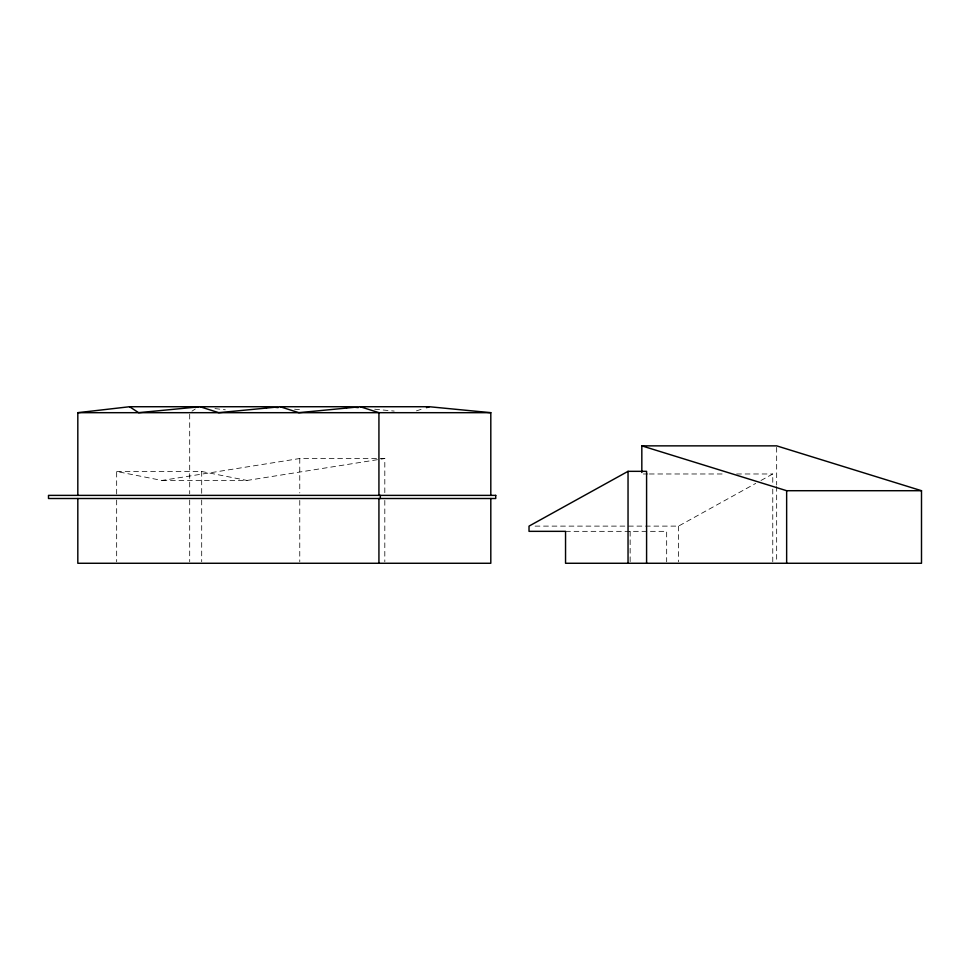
<?xml version="1.0" encoding="UTF-8"?>
<svg xmlns="http://www.w3.org/2000/svg" width="970" height="970" viewBox="0 0 970 970"><rect width="100%" height="100%" fill="white"/><g stroke="black" fill="none" stroke-linecap="round" stroke-linejoin="round"><path stroke-width="0.73" stroke-dasharray="4.85 3.64" d="M191.939 411.195L195.31 408.964M535.076 526.116L678.515 526.116L755.739 483.387M760.977 480.489L772.763 473.978L772.763 483.06M416.445 410.856L423.611 408.564M116.667 494.057L116.667 471.493L161.99 480.453L299.766 458.519L384.811 458.519L384.811 492.93M161.99 480.453L247.023 480.453L384.811 458.519M116.667 471.493L201.699 471.493L247.023 480.453M643.328 473.978L647.839 473.978M649.342 473.978L724.602 473.978M736.642 473.978L772.763 473.978M565.546 531.342L666.669 531.342L666.669 561.812M374.735 409.207L394.22 411.086M294.625 409.207L302.119 409.922M214.964 408.6L225.319 409.801M776.667 447.364L776.667 484.988M776.667 486.491L776.667 561.763M772.763 489.11L772.763 561.751M678.515 526.116L678.515 561.775M630.148 531.342L630.148 561.812M384.811 500.411L384.811 561.763M299.766 458.519L299.766 492.93M299.766 500.411L299.766 561.763M201.699 471.493L201.699 494.057M201.699 500.071L201.699 561.763M189.696 414.19L189.696 493.875M189.696 500.023L189.696 561.763M116.667 500.071L116.667 561.763"/><path stroke-width="1.45" d="M646.59 563.267L646.59 471.335L628.039 471.335L529.026 526.116L529.026 531.342L565.546 531.342L565.546 563.267L921.5 563.267L921.5 490.711L776.667 445.861L641.825 445.861L641.825 472.499M266.277 407.655L269.139 406.733L278.135 407.606M346.387 407.655L349.248 406.733L358.245 407.606M426.485 407.655L429.346 406.733L490.808 412.686L490.808 495.379M77.818 495.379L77.818 412.686L129.58 406.733L198.668 406.733M269.139 406.733L200.05 406.733L138.613 412.686L129.58 406.733M349.248 406.733L280.16 406.733L218.723 412.686L200.05 406.733M429.346 406.733L360.258 406.733L298.821 412.686L280.16 406.733M77.818 412.686L490.808 412.686M641.825 445.861L786.646 490.711L921.5 490.711M360.258 406.733L378.93 412.686L378.93 495.379M786.646 490.711L786.646 563.267M628.039 471.335L628.039 563.267M490.808 498.507L490.808 563.267L77.818 563.267L77.818 498.507M380.325 495.379L380.325 498.507M378.93 498.507L378.93 563.267M495.731 495.379L48.5 495.379L48.5 498.507L495.731 498.507L495.731 495.379"/></g></svg>
